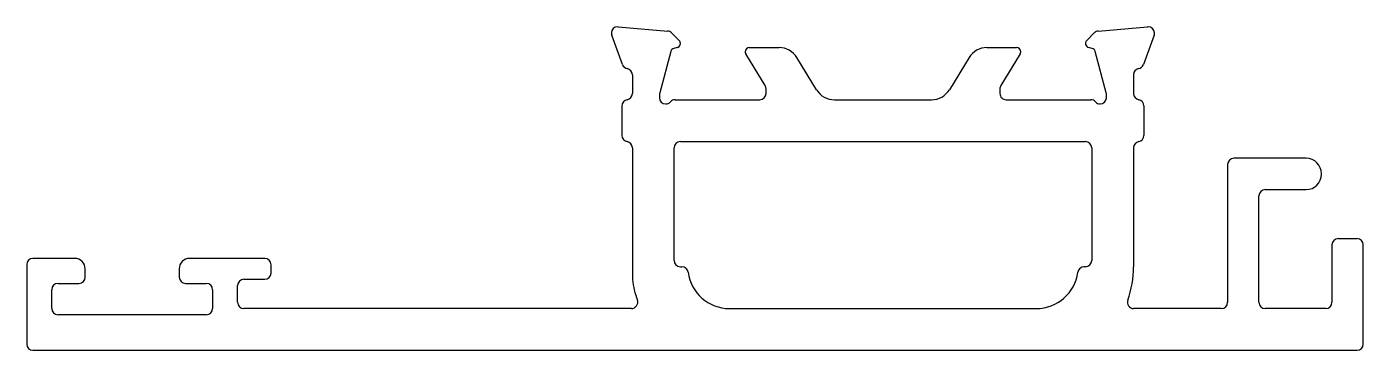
# Model space of a CAD drawing. Extents: x 856.6 to 920.6, y 524.7 to 540.2.
import ezdxf

# ---------------------------------------------------------------- set-up
doc = ezdxf.new("R2010")
doc.units = 0
doc.layers.get('0').update_dxf_attribs({"linetype": 'CONTINUOUS'})

msp = doc.modelspace()

# ---------------------------------------------------------------- linework, layer by layer
for p, q in [((884.96, 540.167), (887.326, 539.96)), ((907.942, 539.96), (910.308, 540.167)), ((885.166, 538.355), (884.652, 539.767)), ((887.512, 539.873), (887.876, 539.51)), ((907.393, 539.51), (907.756, 539.873)), ((910.617, 539.767), (910.103, 538.355)), ((887.475, 538.988), (886.944, 537.006)), ((887.786, 539.175), (887.617, 539.13)), ((891.234, 539.168), (892.66, 539.168)), ((902.609, 539.168), (904.034, 539.168)), ((907.651, 539.13), (907.482, 539.175)), ((908.324, 537.006), (907.793, 538.988)), ((891.99, 537.345), (891.063, 538.864)), ((894.454, 537.147), (893.513, 538.689)), ((901.755, 538.689), (900.814, 537.147)), ((904.205, 538.864), (903.278, 537.345)), ((885.634, 537.868), (885.634, 536.968)), ((909.634, 537.868), (909.634, 536.968)), ((892.034, 536.968), (892.034, 537.189)), ((903.234, 537.189), (903.234, 536.968)), ((885.134, 536.377), (885.134, 534.96)), ((886.934, 536.929), (886.934, 536.768)), ((887.681, 536.668), (891.734, 536.668)), ((895.308, 536.668), (899.96, 536.668)), ((903.534, 536.668), (907.587, 536.668)), ((908.334, 536.768), (908.334, 536.929)), ((910.134, 536.377), (910.134, 534.96)), ((887.934, 534.668), (907.334, 534.668)), ((885.634, 534.368), (885.634, 528.055)), ((887.634, 528.968), (887.634, 534.368)), ((907.634, 534.368), (907.634, 528.968)), ((909.634, 534.368), (909.634, 528.668)), ((917.894, 533.868), (914.434, 533.868)), ((914.134, 533.568), (914.134, 526.968)), ((918.634, 533.108), (918.634, 533.128)), ((915.634, 526.968), (915.634, 532.068)), ((915.934, 532.368), (917.894, 532.368)), ((919.434, 530.018), (920.334, 530.018)), ((919.134, 529.718), (919.134, 526.968)), ((920.634, 524.968), (920.634, 529.718)), ((856.634, 528.768), (856.634, 524.968)), ((858.934, 529.068), (856.934, 529.068)), ((868.034, 529.068), (864.434, 529.068)), ((868.334, 528.368), (868.334, 528.768)), ((887.934, 528.668), (888.007, 528.668)), ((907.334, 528.668), (907.261, 528.668)), ((859.434, 528.168), (859.434, 528.568)), ((863.934, 528.568), (863.934, 528.168)), ((867.034, 528.068), (868.034, 528.068)), ((857.834, 526.668), (857.834, 527.568)), ((858.134, 527.868), (859.134, 527.868)), ((864.234, 527.868), (865.234, 527.868)), ((865.534, 527.568), (865.534, 526.668)), ((866.734, 526.968), (866.734, 527.768)), ((865.234, 526.368), (858.134, 526.368)), ((885.592, 526.668), (867.034, 526.668)), ((890.287, 526.668), (904.981, 526.668)), ((913.834, 526.668), (909.636, 526.668)), ((918.834, 526.668), (915.934, 526.668)), ((856.934, 524.668), (920.334, 524.668))]:
    msp.add_line(p, q)
for centre, radius, start, end in [((884.934, 539.868), 0.3, 90, 180), ((884.934, 539.868), 0.3, 85, 90), ((910.334, 539.868), 0.3, 90, 95), ((910.334, 539.868), 0.3, 0, 90), ((884.915, 539.865), 0.281, 179.33603, 200.28031), ((887.3, 539.661), 0.3, 45, 85), ((907.969, 539.661), 0.3, 95, 135), ((910.353, 539.865), 0.281, 339.71969, 0.66397), ((887.669, 538.937), 0.2, 105, 165), ((887.734, 539.368), 0.2, 285, 345), ((887.734, 539.368), 0.2, 360, 45), ((887.734, 539.368), 0.2, 345, 360), ((891.234, 538.968), 0.2, 90, 180), ((891.234, 538.968), 0.2, 180, 211.39551), ((892.66, 538.168), 1, 31.39551, 90), ((902.609, 538.168), 1, 90, 148.60449), ((904.034, 538.968), 0.2, 0, 90), ((904.034, 538.968), 0.2, 328.60449, 360), ((907.534, 539.368), 0.2, 135, 180), ((907.534, 539.368), 0.2, 180, 195), ((907.534, 539.368), 0.2, 195, 255), ((907.6, 538.937), 0.2, 15, 75), ((885.448, 538.457), 0.3, 200, 259.09572), ((909.821, 538.457), 0.3, 280.90428, 340), ((885.334, 537.868), 0.3, 0, 79.09572), ((909.934, 537.868), 0.3, 100.90428, 180), ((885.334, 536.968), 0.3, 279.59407, 0), ((887.234, 536.929), 0.3, 165, 180), ((891.734, 536.968), 0.3, 270, 0), ((891.734, 537.189), 0.3, 0, 31.39551), ((895.308, 537.668), 1, 211.39551, 270), ((899.96, 537.668), 1, 270, 328.60449), ((903.534, 537.189), 0.3, 148.60449, 180), ((903.534, 536.968), 0.3, 180.0492, 270.04932), ((908.034, 536.929), 0.3, 0, 15), ((909.934, 536.968), 0.3, 180, 260.40593), ((885.434, 536.377), 0.3, 99.59407, 180), ((887.234, 536.768), 0.3, 180, 270), ((887.234, 536.768), 0.3, 270, 318.18969), ((887.681, 536.368), 0.3, 90, 138.18969), ((907.587, 536.368), 0.3, 41.81031, 90), ((908.034, 536.768), 0.3, 221.81031, 270), ((908.034, 536.768), 0.3, 270, 0), ((909.834, 536.377), 0.3, 360, 80.40593), ((885.434, 534.96), 0.3, 180, 260.40593), ((885.334, 534.368), 0.3, 0, 80.40593), ((887.934, 534.368), 0.3, 90, 180), ((907.334, 534.368), 0.3, 360, 90), ((909.934, 534.368), 0.3, 99.59407, 180), ((909.834, 534.96), 0.3, 279.59407, 360), ((914.434, 533.568), 0.3, 90, 180), ((917.894, 533.128), 0.74, 360, 90), ((917.894, 533.108), 0.74, 270, 0), ((915.934, 532.068), 0.3, 90, 180), ((919.434, 529.718), 0.3, 90, 180), ((920.334, 529.718), 0.3, 0, 90), ((856.934, 528.768), 0.3, 90, 180), ((858.934, 528.568), 0.5, 0, 90), ((864.434, 528.568), 0.5, 90, 180), ((868.034, 528.768), 0.3, 0, 90), ((887.934, 528.968), 0.3, 180, 270), ((888.007, 528.368), 0.3, 7.49472, 90), ((907.261, 528.368), 0.3, 90, 172.50528), ((907.334, 528.968), 0.3, 270, 360), ((904.934, 528.668), 4.7, 340.12313, 360), ((859.134, 528.168), 0.3, 270, 0), ((864.234, 528.168), 0.3, 180, 270), ((867.034, 527.768), 0.3, 90, 180), ((868.034, 528.368), 0.3, 270, 0), ((890.294, 528.668), 4.7, 187.49472, 199.87687), ((890.287, 528.668), 2, 187.49472, 270), ((904.981, 528.668), 2, 270, 352.50528), ((858.134, 527.568), 0.3, 90, 180), ((865.234, 527.568), 0.3, 0, 90), ((867.034, 526.968), 0.3, 180, 270), ((885.592, 526.968), 0.3, 270, 19.87687), ((909.636, 526.968), 0.3, 160.12313, 270), ((913.834, 526.968), 0.3, 270, 0), ((915.934, 526.968), 0.3, 180, 270), ((918.834, 526.968), 0.3, 270, 0), ((858.134, 526.668), 0.3, 180, 270), ((865.234, 526.668), 0.3, 270, 0), ((856.934, 524.968), 0.3, 180, 270), ((920.334, 524.968), 0.3, 270, 0)]:
    msp.add_arc(centre, radius, start, end)

doc.saveas('drawing.dxf')
